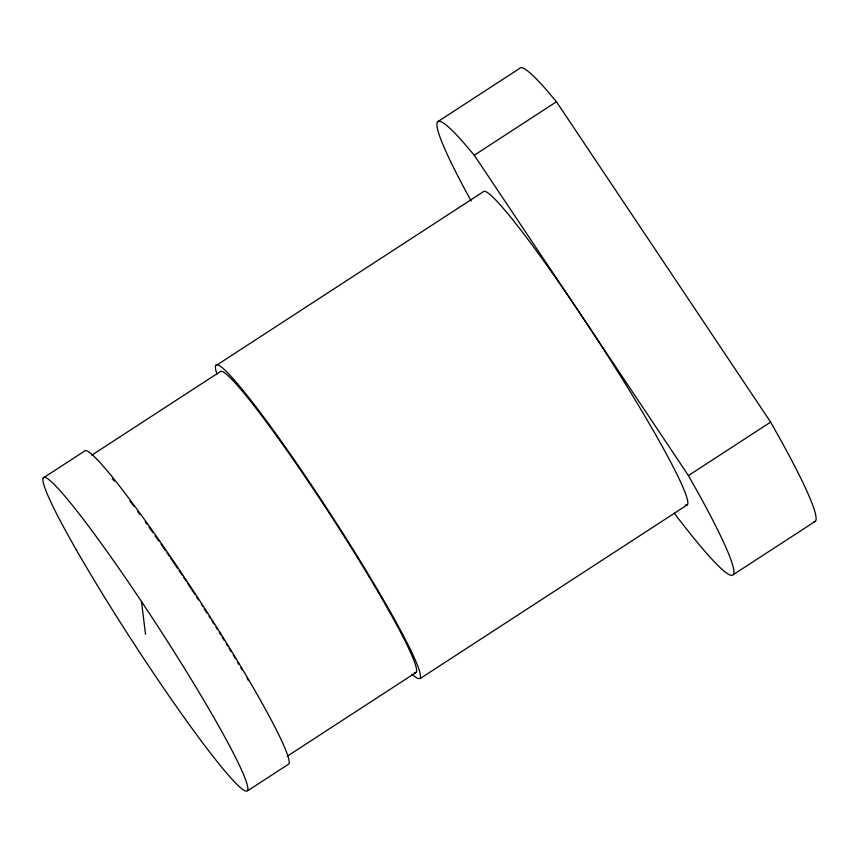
<?xml version="1.0" encoding="UTF-8"?>
<svg xmlns="http://www.w3.org/2000/svg" width="859" height="859" viewBox="0 0 859 859"><rect width="100%" height="100%" fill="white"/><g stroke="black" fill="none" stroke-linecap="round" stroke-linejoin="round"><path stroke-width="1.29" d="M437.424 121.892L519.641 68.419A270.542 21.303 57 0 1 546.249 89.669L556.471 101.759L770.641 422.102L781.819 442.009A270.542 21.303 57 0 1 813.795 521.875M471.151 201.027A270.542 21.303 57 0 1 464.043 143.142L474.254 155.232L556.471 101.759M43.304 477.915L84.407 451.179A186.918 14.721 57 0 1 196.024 595.029A186.918 14.721 57 0 1 288.849 763.984L247.746 790.709M215.953 365.633L483.155 191.858A186.918 14.721 57 0 1 601.429 345.962A186.918 14.721 57 0 1 685.493 504.952M91.816 455.163L219.99 371.807A179.542 14.141 57 0 1 333.593 519.835A179.542 14.141 57 0 1 414.349 672.543M674.272 513.22A270.542 21.303 57 0 0 699.602 495.482L688.424 475.575L770.641 422.102M287.067 756.339L416.357 672.253M420.395 678.427L687.597 504.652M733.328 574.617L815.545 521.155M474.254 155.232L688.424 475.575M141.488 601.461L145.525 634.318M112.497 478.968A179.542 14.141 57 0 1 114.226 481.061M129.881 501.065A179.542 14.141 57 0 1 134.015 506.574M137.698 511.545A179.542 14.141 57 0 1 139.963 514.616M145.343 522.036A179.542 14.141 57 0 1 146.814 524.065M149.037 527.168A179.542 14.141 57 0 1 152.805 532.462M155.092 535.694A179.542 14.141 57 0 1 158.84 541.03M161.03 544.166A179.542 14.141 57 0 1 165.465 550.555M166.947 552.713A179.542 14.141 57 0 1 169.18 555.966M170.63 558.092A179.542 14.141 57 0 1 177.749 568.572M179.177 570.687A179.542 14.141 57 0 1 182.044 574.961M183.472 577.098A179.542 14.141 57 0 1 186.339 581.393M187.767 583.562A179.542 14.141 57 0 1 194.939 594.439M196.357 596.618A179.542 14.141 57 0 1 198.493 599.893M201.339 604.285A179.542 14.141 57 0 1 202.756 606.475M204.174 608.677A179.542 14.141 57 0 1 206.987 613.058M209.081 616.332A179.542 14.141 57 0 1 210.476 618.512M211.862 620.703A179.542 14.141 57 0 1 213.945 623.978M216.006 627.242A179.542 14.141 57 0 1 217.37 629.422M219.41 632.664A179.542 14.141 57 0 1 220.752 634.822M222.17 637.099A179.542 14.141 57 0 1 224.285 640.503M226.379 643.896A179.542 14.141 57 0 1 227.775 646.14M229.149 648.384A179.542 14.141 57 0 1 231.189 651.723M233.251 655.106A179.542 14.141 57 0 1 235.366 658.595M237.46 662.064A179.542 14.141 57 0 1 238.834 664.361M240.874 667.776A179.542 14.141 57 0 1 242.217 670.02M246.995 678.127A179.542 14.141 57 0 1 248.348 680.446M217.005 374.213A186.918 14.721 57 0 1 330.908 514.605A186.918 14.721 57 0 1 411.955 674.165M75.85 549.062A186.918 14.721 57 0 0 245.642 791.01A186.918 14.721 57 0 0 115.074 562.87A186.918 14.721 57 0 0 75.85 549.062"/></g></svg>
